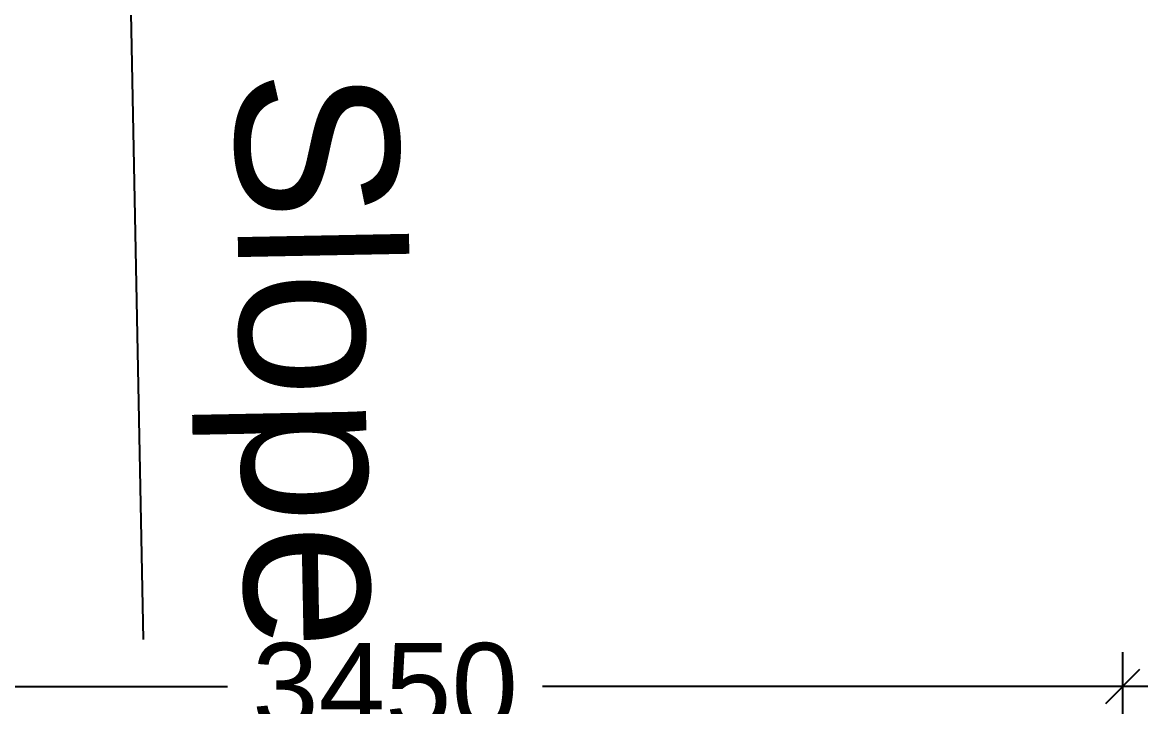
# Model space of a CAD drawing. Extents: x 7897917 to 8423973, y -6487334 to -6173396.
# Drawn here: x 8271104 to 8273719, y -6408344 to -6406745 of the extents above; entities that cross this region are included whole.
import ezdxf

# ---------------------------------------------------------------- set-up
doc = ezdxf.new("R2010")
doc.units = 0
doc.header["$LTSCALE"] = 600
doc.header["$MEASUREMENT"] = 0
doc.header["$PDMODE"] = 35
doc.layers.get('0').update_dxf_attribs({"linetype": 'CONTINUOUS'})
doc.layers.get('Defpoints').update_dxf_attribs({"linetype": 'CONTINUOUS'})
doc.layers.add('A-text', color=7, linetype='CONTINUOUS')
doc.layers.add('Working Dim', color=5, linetype='CONTINUOUS')
doc.styles.add('ari', font='arial.ttf')
doc.styles.add('ARIAL', font='arial.ttf')
doc.styles.add('ROMANS', font='romans.shx')
doc.dimstyles.new('int. dim', dxfattribs={"dimtxt": 450, "dimasz": 80, "dimexe": 80, "dimexo": 0, "dimgap": 70, "dimtad": 0, "dimdec": 0, "dimzin": 12, "dimdsep": 46, "dimtxsty": 'ari', "dimblk": 'OBLIQUE', "dimcen": 2, "dimdle": 80, "dimclrd": 256, "dimclre": 256, "dimclrt": 6, "dimadec": 0, "dimazin": 0, "dimtfac": 1, "dimtdec": 0, "dimtix": 1, "dimtmove": 2, "dimatfit": 3, "dimfxl": 1, "dimtolj": 1, "dimtzin": 0, "dimlwd": -1, "dimlwe": -1, "dimarcsym": 0})
doc.dimstyles.new('MM', dxfattribs={"dimscale": 0, "dimtxt": 200, "dimasz": 150, "dimexe": 40, "dimexo": 50, "dimgap": 50, "dimtad": 1, "dimdec": 0, "dimzin": 0, "dimdsep": 46, "dimtxsty": 'ROMANS', "dimblk": 'OBLIQUE', "dimcen": 0.09, "dimdle": 40, "dimclrd": 5, "dimclre": 5, "dimclrt": 6, "dimadec": 0, "dimazin": 0, "dimtfac": 1, "dimtdec": 0, "dimtofl": 0, "dimtmove": 0, "dimatfit": 3, "dimfxl": 1, "dimfrac": 2, "dimtolj": 1, "dimtzin": 0, "dimarcsym": 0})

# ---------------------------------------------------------------- blocks, each defined once
blk = doc.blocks.new('_Oblique')
at = {"color": 0, "linetype": 'ByBlock', "lineweight": -2}
blk.add_line((-0.5, -0.5), (0.5, 0.5), dxfattribs=at)
blk = doc.blocks.new('*D2590')
at = {"layer": 'Defpoints', "color": 0, "transparency": 16777216}
for p in [(8273677.3, -6408296.6), (8270227.2, -6408461, 0.7), (8273677.3, -6408461, 0.7)]:
    blk.add_point(p, dxfattribs=at)
at = {"layer": 'Working Dim', "transparency": 16777216}
for p, q in [((8270227.2, -6408461), (8270227.2, -6408216.6)), ((8273677.3, -6408461), (8273677.3, -6408216.6)), ((8270147.2, -6408296.6), (8271584, -6408296.6)), ((8273757.3, -6408296.6), (8272320.5, -6408296.6))]:
    blk.add_line(p, q, dxfattribs=at)
at = {"layer": 'Working Dim', "transparency": 16777216, "xscale": 80, "yscale": 80, "zscale": 80, "rotation": 180}
blk.add_blockref('_Oblique', (8270227.2, -6408296.6), dxfattribs=at)
at = {"layer": 'Working Dim', "transparency": 16777216, "xscale": 80, "yscale": 80, "zscale": 80}
blk.add_blockref('_Oblique', (8273677.3, -6408296.6), dxfattribs=at)
at = {"layer": 'Working Dim', "color": 6, "transparency": 16777216, "insert": (8271952.3, -6408296.6), "char_height": 200, "attachment_point": 5, "style": 'ari'}
blk.add_mtext('\\A1;3450', dxfattribs=at)

msp = doc.modelspace()

# ---------------------------------------------------------------- texts
at = {"layer": 'A-text', "color": 0, "lineweight": 15, "style": 'ARIAL'}
msp.add_text('Slope', height=380.16, rotation=271.106167, dxfattribs=at).set_placement((8271600.398, -6406856.735, 2.894))

# ---------------------------------------------------------------- dimensions: what is measured, and where the dimension line sits
at = {"layer": 'Working Dim'}
dim = msp.add_linear_dim(base=(8273677.305, -6408296.554, 6.642), p1=(8270227.228, -6408460.952, 7.333), p2=(8273677.305, -6408460.952, 7.333), dimstyle='int. dim', override={"dimtxt": 200}, dxfattribs=at)
dim.commit()
dim.dimension.update_dxf_attribs({"geometry": '*D2590', "text_midpoint": (8271952.267, -6408296.554, 6.642)})

# ---------------------------------------------------------------- leaders
at = {"layer": 'A-text', "color": 0, "lineweight": 15}
msp.add_leader([(8271352.127, -6406404.726, 2.894), (8271386.543, -6408187.143, 2.894)], dimstyle='MM', override={"dimscale": 1, "dimasz": 300, "dimtad": 0}, dxfattribs=at)

doc.saveas('drawing.dxf')
